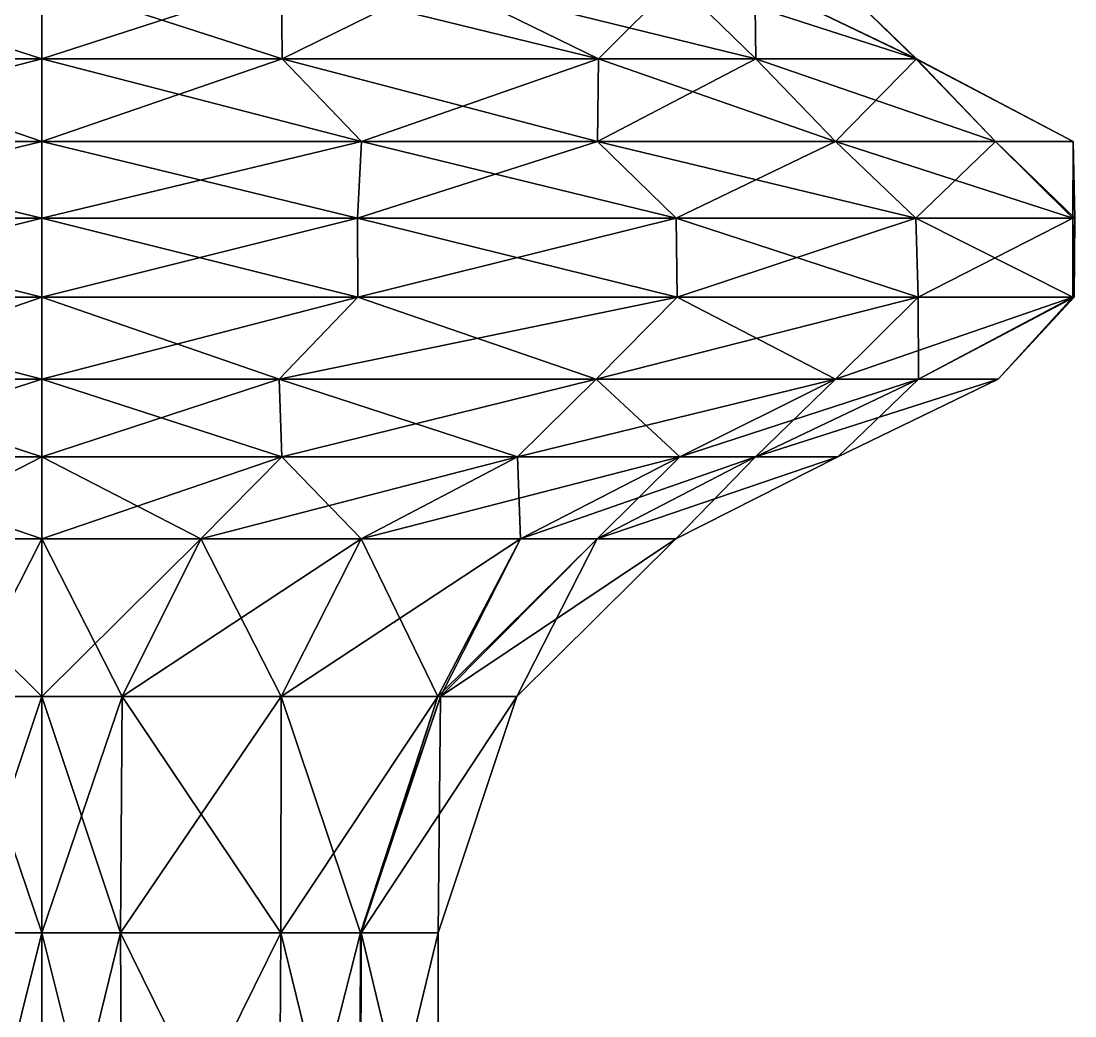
# Model space of a CAD drawing. Header units: metres. Extents: x -2 to 2, y -5.1 to 4.9.
# Drawn here: x -0.026 to 1.299, y -0.077 to 1.174 of the extents above; entities that cross this region are included whole.
import ezdxf

# ---------------------------------------------------------------- set-up
doc = ezdxf.new("R2010")
doc.units = ezdxf.units.M

msp = doc.modelspace()

# ---------------------------------------------------------------- linework, layer by layer
for points in [[(-0.3017, 1.224, 2.6031), (0, 1.224, 2.5008), (-0.3025, 1.1266, 2.4001)], [(0, 1.1266, 2.4008), (-0.3025, 1.1266, 2.4001), (0, 1.224, 2.5008)], [(-0.3025, 1.1266, 4.5999), (0, 1.1266, 4.5992), (-0.3017, 1.224, 4.3968)], [(0, 1.224, 4.4991), (-0.3017, 1.224, 4.3968), (0, 1.1266, 4.5992)], [(0, 1.224, 2.5008), (0.3017, 1.224, 2.6031), (0, 1.1266, 2.4008)], [(0.3025, 1.1266, 2.4001), (0, 1.1266, 2.4008), (0.3017, 1.224, 2.6031)], [(0.3017, 1.224, 4.3968), (0, 1.224, 4.4991), (0.3025, 1.1266, 4.5999)], [(0, 1.1266, 4.5992), (0.3025, 1.1266, 4.5999), (0, 1.224, 4.4991)], [(0.3017, 1.224, 2.6031), (0.5005, 1.224, 2.702), (0.3025, 1.1266, 2.4001)], [(0.5005, 1.224, 4.298), (0.3017, 1.224, 4.3968), (0.7, 1.1266, 4.3979)], [(0.3025, 1.1266, 4.5999), (0.7, 1.1266, 4.3979), (0.3017, 1.224, 4.3968)], [(0.7, 1.1266, 2.6021), (0.3025, 1.1266, 2.4001), (0.5005, 1.224, 2.702)], [(0.5005, 1.224, 2.702), (0.798, 1.224, 2.9995), (0.7, 1.1266, 2.6021)], [(0.798, 1.224, 4.0005), (0.5005, 1.224, 4.298), (0.8979, 1.1266, 4.2)], [(0.7, 1.1266, 4.3979), (0.8979, 1.1266, 4.2), (0.5005, 1.224, 4.298)], [(0.8979, 1.1266, 2.8), (0.7, 1.1266, 2.6021), (0.798, 1.224, 2.9995)], [(0.798, 1.224, 2.9995), (0.8969, 1.224, 3.1983), (0.8979, 1.1266, 2.8)], [(0.8969, 1.224, 3.8017), (0.798, 1.224, 4.0005), (1.0999, 1.1266, 3.8025)], [(0.8979, 1.1266, 4.2), (1.0999, 1.1266, 3.8025), (0.798, 1.224, 4.0005)], [(0.8969, 1.224, 3.1983), (0.9992, 1.224, 3.5), (1.0999, 1.1266, 3.1975)], [(1.0999, 1.1266, 3.1975), (0.8979, 1.1266, 2.8), (0.8969, 1.224, 3.1983)], [(0.9992, 1.224, 3.5), (0.8969, 1.224, 3.8017), (1.0992, 1.1266, 3.5)], [(1.0999, 1.1266, 3.8025), (1.0992, 1.1266, 3.5), (0.8969, 1.224, 3.8017)], [(1.0992, 1.1266, 3.5), (1.0999, 1.1266, 3.1975), (0.9992, 1.224, 3.5)], [(-0.3025, 1.1266, 2.4001), (0, 1.1266, 2.4008), (-0.4023, 1.0224, 2.3006)], [(0, 1.0224, 2.2031), (-0.4023, 1.0224, 2.3006), (0, 1.1266, 2.4008)], [(-0.4023, 1.0224, 4.6994), (0, 1.0224, 4.7969), (-0.3025, 1.1266, 4.5999)], [(0, 1.1266, 4.5992), (-0.3025, 1.1266, 4.5999), (0, 1.0224, 4.7969)], [(0, 1.1266, 2.4008), (0.3025, 1.1266, 2.4001), (0, 1.0224, 2.2031)], [(0.4023, 1.0224, 2.3006), (0, 1.0224, 2.2031), (0.3025, 1.1266, 2.4001)], [(0.3025, 1.1266, 4.5999), (0, 1.1266, 4.5992), (0.4023, 1.0224, 4.6994)], [(0, 1.0224, 4.7969), (0.4023, 1.0224, 4.6994), (0, 1.1266, 4.5992)], [(0.3025, 1.1266, 2.4001), (0.7, 1.1266, 2.6021), (0.4023, 1.0224, 2.3006)], [(0.7, 1.1266, 4.3979), (0.3025, 1.1266, 4.5999), (0.6991, 1.0224, 4.4983)], [(0.4023, 1.0224, 4.6994), (0.6991, 1.0224, 4.4983), (0.3025, 1.1266, 4.5999)], [(0.6991, 1.0224, 2.5016), (0.4023, 1.0224, 2.3006), (0.7, 1.1266, 2.6021)], [(0.7, 1.1266, 2.6021), (0.8979, 1.1266, 2.8), (0.6991, 1.0224, 2.5016)], [(0.9984, 1.0224, 2.8009), (0.6991, 1.0224, 2.5016), (0.8979, 1.1266, 2.8)], [(0.6991, 1.0224, 4.4983), (0.9984, 1.0224, 4.1991), (0.7, 1.1266, 4.3979)], [(0.8979, 1.1266, 4.2), (0.7, 1.1266, 4.3979), (0.9984, 1.0224, 4.1991)], [(0.8979, 1.1266, 2.8), (1.0999, 1.1266, 3.1975), (0.9984, 1.0224, 2.8009)], [(1.0999, 1.1266, 3.8025), (0.8979, 1.1266, 4.2), (1.1994, 1.0224, 3.9023)], [(0.9984, 1.0224, 4.1991), (1.1994, 1.0224, 3.9023), (0.8979, 1.1266, 4.2)], [(1.1994, 1.0224, 3.0977), (0.9984, 1.0224, 2.8009), (1.0999, 1.1266, 3.1975)], [(1.0999, 1.1266, 3.1975), (1.0992, 1.1266, 3.5), (1.1994, 1.0224, 3.0977)], [(1.2969, 1.0224, 3.5), (1.1994, 1.0224, 3.0977), (1.0992, 1.1266, 3.5)], [(1.0992, 1.1266, 3.5), (1.0999, 1.1266, 3.8025), (1.2969, 1.0224, 3.5)], [(1.1994, 1.0224, 3.9023), (1.2969, 1.0224, 3.5), (1.0999, 1.1266, 3.8025)], [(-0.4023, 1.0224, 2.3006), (0, 1.0224, 2.2031), (-0.3971, 0.9261, 2.2032)], [(0, 1.0224, 4.7969), (-0.4023, 1.0224, 4.6994), (0, 0.9261, 4.7993)], [(-0.3971, 0.9261, 4.7968), (0, 0.9261, 4.7993), (-0.4023, 1.0224, 4.6994)], [(0, 0.9261, 2.2007), (-0.3971, 0.9261, 2.2032), (0, 1.0224, 2.2031)], [(0, 1.0224, 2.2031), (0.4023, 1.0224, 2.3006), (0, 0.9261, 2.2007)], [(0.3971, 0.9261, 2.2032), (0, 0.9261, 2.2007), (0.4023, 1.0224, 2.3006)], [(0.4023, 1.0224, 4.6994), (0, 1.0224, 4.7969), (0.3971, 0.9261, 4.7968)], [(0, 0.9261, 4.7993), (0.3971, 0.9261, 4.7968), (0, 1.0224, 4.7969)], [(0.4023, 1.0224, 2.3006), (0.6991, 1.0224, 2.5016), (0.3971, 0.9261, 2.2032)], [(0.798, 0.9261, 2.4008), (0.3971, 0.9261, 2.2032), (0.6991, 1.0224, 2.5016)], [(0.3971, 0.9261, 4.7968), (0.798, 0.9261, 4.5992), (0.4023, 1.0224, 4.6994)], [(0.6991, 1.0224, 4.4983), (0.4023, 1.0224, 4.6994), (0.798, 0.9261, 4.5992)], [(0.6991, 1.0224, 2.5016), (0.9984, 1.0224, 2.8009), (0.798, 0.9261, 2.4008)], [(0.9984, 1.0224, 4.1991), (0.6991, 1.0224, 4.4983), (1.0992, 0.9261, 4.298)], [(0.798, 0.9261, 4.5992), (1.0992, 0.9261, 4.298), (0.6991, 1.0224, 4.4983)], [(1.0992, 0.9261, 2.702), (0.798, 0.9261, 2.4008), (0.9984, 1.0224, 2.8009)], [(0.9984, 1.0224, 2.8009), (1.1994, 1.0224, 3.0977), (1.0992, 0.9261, 2.702)], [(1.1994, 1.0224, 3.9023), (0.9984, 1.0224, 4.1991), (1.2968, 0.9261, 3.8971)], [(1.0992, 0.9261, 4.298), (1.2968, 0.9261, 3.8971), (0.9984, 1.0224, 4.1991)], [(1.2968, 0.9261, 3.1029), (1.0992, 0.9261, 2.702), (1.1994, 1.0224, 3.0977)], [(1.1994, 1.0224, 3.0977), (1.2969, 1.0224, 3.5), (1.2968, 0.9261, 3.1029)], [(1.2969, 1.0224, 3.5), (1.1994, 1.0224, 3.9023), (1.2993, 0.9261, 3.5)], [(1.2968, 0.9261, 3.8971), (1.2993, 0.9261, 3.5), (1.1994, 1.0224, 3.9023)], [(1.2993, 0.9261, 3.5), (1.2968, 0.9261, 3.1029), (1.2969, 1.0224, 3.5)], [(-0.3971, 0.9261, 2.2032), (0, 0.9261, 2.2007), (-0.3973, 0.8269, 2.2032)], [(0, 0.8269, 2.2016), (-0.3973, 0.8269, 2.2032), (0, 0.9261, 2.2007)], [(-0.3973, 0.8269, 4.7968), (0, 0.8269, 4.7983), (-0.3971, 0.9261, 4.7968)], [(0, 0.9261, 4.7993), (-0.3971, 0.9261, 4.7968), (0, 0.8269, 4.7983)], [(0, 0.9261, 2.2007), (0.3971, 0.9261, 2.2032), (0, 0.8269, 2.2016)], [(0.3973, 0.8269, 2.2032), (0, 0.8269, 2.2016), (0.3971, 0.9261, 2.2032)], [(0.3971, 0.9261, 4.7968), (0, 0.9261, 4.7993), (0.3973, 0.8269, 4.7968)], [(0, 0.8269, 4.7983), (0.3973, 0.8269, 4.7968), (0, 0.9261, 4.7993)], [(0.3971, 0.9261, 2.2032), (0.798, 0.9261, 2.4008), (0.3973, 0.8269, 2.2032)], [(0.798, 0.9261, 4.5992), (0.3971, 0.9261, 4.7968), (0.799, 0.8269, 4.6022)], [(0.3973, 0.8269, 4.7968), (0.799, 0.8269, 4.6022), (0.3971, 0.9261, 4.7968)], [(0.799, 0.8269, 2.3978), (0.3973, 0.8269, 2.2032), (0.798, 0.9261, 2.4008)], [(0.798, 0.9261, 2.4008), (1.0992, 0.9261, 2.702), (0.799, 0.8269, 2.3978)], [(1.0992, 0.9261, 4.298), (0.798, 0.9261, 4.5992), (1.1022, 0.8269, 4.299)], [(0.799, 0.8269, 4.6022), (1.1022, 0.8269, 4.299), (0.798, 0.9261, 4.5992)], [(1.1022, 0.8269, 2.701), (0.799, 0.8269, 2.3978), (1.0992, 0.9261, 2.702)], [(1.0992, 0.9261, 2.702), (1.2968, 0.9261, 3.1029), (1.1022, 0.8269, 2.701)], [(1.2968, 0.9261, 3.8971), (1.0992, 0.9261, 4.298), (1.2968, 0.8269, 3.8973)], [(1.1022, 0.8269, 4.299), (1.2968, 0.8269, 3.8973), (1.0992, 0.9261, 4.298)], [(1.2968, 0.8269, 3.1027), (1.1022, 0.8269, 2.701), (1.2968, 0.9261, 3.1029)], [(1.2968, 0.9261, 3.1029), (1.2993, 0.9261, 3.5), (1.2968, 0.8269, 3.1027)], [(1.2984, 0.8269, 3.5), (1.2968, 0.8269, 3.1027), (1.2993, 0.9261, 3.5)], [(1.2993, 0.9261, 3.5), (1.2968, 0.9261, 3.8971), (1.2984, 0.8269, 3.5)], [(1.2968, 0.8269, 3.8973), (1.2984, 0.8269, 3.5), (1.2968, 0.9261, 3.8971)], [(-0.3973, 0.8269, 2.2032), (0, 0.8269, 2.2016), (-0.2986, 0.7237, 2.3973)], [(0, 0.8269, 4.7983), (-0.3973, 0.8269, 4.7968), (0, 0.7237, 4.7028)], [(-0.2986, 0.7237, 4.6027), (0, 0.7237, 4.7028), (-0.3973, 0.8269, 4.7968)], [(0, 0.7237, 2.2972), (-0.2986, 0.7237, 2.3973), (0, 0.8269, 2.2016)], [(0, 0.8269, 2.2016), (0.3973, 0.8269, 2.2032), (0, 0.7237, 2.2972)], [(0.2986, 0.7237, 2.3973), (0, 0.7237, 2.2972), (0.3973, 0.8269, 2.2032)], [(0.3973, 0.8269, 4.7968), (0, 0.8269, 4.7983), (0.2986, 0.7237, 4.6027)], [(0, 0.7237, 4.7028), (0.2986, 0.7237, 4.6027), (0, 0.8269, 4.7983)], [(0.3973, 0.8269, 2.2032), (0.799, 0.8269, 2.3978), (0.2986, 0.7237, 2.3973)], [(0.6973, 0.7237, 2.5016), (0.2986, 0.7237, 2.3973), (0.799, 0.8269, 2.3978)], [(0.2986, 0.7237, 4.6027), (0.6973, 0.7237, 4.4984), (0.3973, 0.8269, 4.7968)], [(0.799, 0.8269, 4.6022), (0.3973, 0.8269, 4.7968), (0.6973, 0.7237, 4.4984)], [(0.799, 0.8269, 2.3978), (1.1022, 0.8269, 2.701), (0.6973, 0.7237, 2.5016)], [(0.9984, 0.7237, 2.8027), (0.6973, 0.7237, 2.5016), (1.1022, 0.8269, 2.701)], [(0.6973, 0.7237, 4.4984), (0.9984, 0.7237, 4.1973), (0.799, 0.8269, 4.6022)], [(1.1022, 0.8269, 4.299), (0.799, 0.8269, 4.6022), (0.9984, 0.7237, 4.1973)], [(1.1022, 0.8269, 2.701), (1.2968, 0.8269, 3.1027), (0.9984, 0.7237, 2.8027)], [(1.1027, 0.7237, 3.2014), (0.9984, 0.7237, 2.8027), (1.2968, 0.8269, 3.1027)], [(0.9984, 0.7237, 4.1973), (1.1027, 0.7237, 3.7986), (1.1022, 0.8269, 4.299)], [(1.2968, 0.8269, 3.8973), (1.1022, 0.8269, 4.299), (1.1027, 0.7237, 3.7986)], [(1.2968, 0.8269, 3.1027), (1.2984, 0.8269, 3.5), (1.1027, 0.7237, 3.2014)], [(1.2028, 0.7237, 3.5), (1.1027, 0.7237, 3.2014), (1.2984, 0.8269, 3.5)], [(1.1027, 0.7237, 3.7986), (1.2028, 0.7237, 3.5), (1.2968, 0.8269, 3.8973)], [(1.2984, 0.8269, 3.5), (1.2968, 0.8269, 3.8973), (1.2028, 0.7237, 3.5)], [(-0.2986, 0.7237, 2.3973), (0, 0.7237, 2.2972), (-0.3019, 0.6261, 2.6022)], [(0, 0.6261, 2.4988), (-0.3019, 0.6261, 2.6022), (0, 0.7237, 2.2972)], [(-0.3019, 0.6261, 4.3978), (0, 0.6261, 4.5012), (-0.2986, 0.7237, 4.6027)], [(0, 0.7237, 4.7028), (-0.2986, 0.7237, 4.6027), (0, 0.6261, 4.5012)], [(0, 0.7237, 2.2972), (0.2986, 0.7237, 2.3973), (0, 0.6261, 2.4988)], [(0.3019, 0.6261, 2.6022), (0, 0.6261, 2.4988), (0.2986, 0.7237, 2.3973)], [(0.2986, 0.7237, 4.6027), (0, 0.7237, 4.7028), (0.3019, 0.6261, 4.3978)], [(0, 0.6261, 4.5012), (0.3019, 0.6261, 4.3978), (0, 0.7237, 4.7028)], [(0.2986, 0.7237, 2.3973), (0.6973, 0.7237, 2.5016), (0.3019, 0.6261, 2.6022)], [(0.6973, 0.7237, 4.4984), (0.2986, 0.7237, 4.6027), (0.5985, 0.6261, 4.3025)], [(0.3019, 0.6261, 4.3978), (0.5985, 0.6261, 4.3025), (0.2986, 0.7237, 4.6027)], [(0.5985, 0.6261, 2.6975), (0.3019, 0.6261, 2.6022), (0.6973, 0.7237, 2.5016)], [(0.6973, 0.7237, 2.5016), (0.9984, 0.7237, 2.8027), (0.5985, 0.6261, 2.6975)], [(0.8025, 0.6261, 2.9015), (0.5985, 0.6261, 2.6975), (0.9984, 0.7237, 2.8027)], [(0.5985, 0.6261, 4.3025), (0.8025, 0.6261, 4.0985), (0.6973, 0.7237, 4.4984)], [(0.9984, 0.7237, 4.1973), (0.6973, 0.7237, 4.4984), (0.8025, 0.6261, 4.0985)], [(0.9984, 0.7237, 2.8027), (1.1027, 0.7237, 3.2014), (0.8025, 0.6261, 2.9015)], [(0.8978, 0.6261, 3.1981), (0.8025, 0.6261, 2.9015), (1.1027, 0.7237, 3.2014)], [(0.8025, 0.6261, 4.0985), (0.8978, 0.6261, 3.8019), (0.9984, 0.7237, 4.1973)], [(1.1027, 0.7237, 3.2014), (1.2028, 0.7237, 3.5), (0.8978, 0.6261, 3.1981)], [(1.0012, 0.6261, 3.5), (0.8978, 0.6261, 3.1981), (1.2028, 0.7237, 3.5)], [(1.1027, 0.7237, 3.7986), (0.9984, 0.7237, 4.1973), (0.8978, 0.6261, 3.8019)], [(0.8978, 0.6261, 3.8019), (1.0012, 0.6261, 3.5), (1.1027, 0.7237, 3.7986)], [(1.2028, 0.7237, 3.5), (1.1027, 0.7237, 3.7986), (1.0012, 0.6261, 3.5)], [(-0.3019, 0.6261, 2.6022), (0, 0.6261, 2.4988), (-0.2001, 0.523, 2.8015)], [(0, 0.6261, 4.5012), (-0.3019, 0.6261, 4.3978), (0, 0.523, 4.2975)], [(-0.2001, 0.523, 4.1985), (0, 0.523, 4.2975), (-0.3019, 0.6261, 4.3978)], [(0, 0.523, 2.7025), (-0.2001, 0.523, 2.8015), (0, 0.6261, 2.4988)], [(0, 0.6261, 2.4988), (0.3019, 0.6261, 2.6022), (0, 0.523, 2.7025)], [(0.2001, 0.523, 2.8015), (0, 0.523, 2.7025), (0.3019, 0.6261, 2.6022)], [(0.3019, 0.6261, 4.3978), (0, 0.6261, 4.5012), (0.2001, 0.523, 4.1985)], [(0, 0.523, 4.2975), (0.2001, 0.523, 4.1985), (0, 0.6261, 4.5012)], [(0.3019, 0.6261, 2.6022), (0.5985, 0.6261, 2.6975), (0.2001, 0.523, 2.8015)], [(0.4017, 0.523, 2.8979), (0.2001, 0.523, 2.8015), (0.5985, 0.6261, 2.6975)], [(0.2001, 0.523, 4.1985), (0.4017, 0.523, 4.1021), (0.3019, 0.6261, 4.3978)], [(0.5985, 0.6261, 4.3025), (0.3019, 0.6261, 4.3978), (0.4017, 0.523, 4.1021)], [(0.5985, 0.6261, 2.6975), (0.8025, 0.6261, 2.9015), (0.4017, 0.523, 2.8979)], [(0.6021, 0.523, 3.0983), (0.4017, 0.523, 2.8979), (0.8025, 0.6261, 2.9015)], [(0.4017, 0.523, 4.1021), (0.6021, 0.523, 3.9017), (0.5985, 0.6261, 4.3025)], [(0.8025, 0.6261, 4.0985), (0.5985, 0.6261, 4.3025), (0.6021, 0.523, 3.9017)], [(0.8025, 0.6261, 2.9015), (0.8978, 0.6261, 3.1981), (0.6021, 0.523, 3.0983)], [(0.6985, 0.523, 3.2999), (0.6021, 0.523, 3.0983), (0.8978, 0.6261, 3.1981)], [(0.6021, 0.523, 3.9017), (0.6985, 0.523, 3.7001), (0.8025, 0.6261, 4.0985)], [(0.8978, 0.6261, 3.1981), (1.0012, 0.6261, 3.5), (0.6985, 0.523, 3.2999)], [(0.7975, 0.523, 3.5), (0.6985, 0.523, 3.2999), (1.0012, 0.6261, 3.5)], [(0.8978, 0.6261, 3.8019), (0.8025, 0.6261, 4.0985), (0.6985, 0.523, 3.7001)], [(0.6985, 0.523, 3.7001), (0.7975, 0.523, 3.5), (0.8978, 0.6261, 3.8019)], [(1.0012, 0.6261, 3.5), (0.8978, 0.6261, 3.8019), (0.7975, 0.523, 3.5)], [(-0.2001, 0.523, 2.8015), (0, 0.523, 2.7025), (-0.101, 0.325, 2.9985)], [(0, 0.523, 4.2975), (-0.2001, 0.523, 4.1985), (0, 0.325, 4.0975)], [(-0.101, 0.325, 4.0014), (0, 0.325, 4.0975), (-0.2001, 0.523, 4.1985)], [(0, 0.325, 2.9025), (-0.101, 0.325, 2.9985), (0, 0.523, 2.7025)], [(0, 0.523, 2.7025), (0.2001, 0.523, 2.8015), (0, 0.325, 2.9025)], [(0.101, 0.325, 2.9985), (0, 0.325, 2.9025), (0.2001, 0.523, 2.8015)], [(0.2001, 0.523, 4.1985), (0, 0.523, 4.2975), (0.101, 0.325, 4.0014)], [(0, 0.325, 4.0975), (0.101, 0.325, 4.0014), (0, 0.523, 4.2975)], [(0.2001, 0.523, 2.8015), (0.4017, 0.523, 2.8979), (0.101, 0.325, 2.9985)], [(0.3011, 0.325, 3.0019), (0.101, 0.325, 2.9985), (0.4017, 0.523, 2.8979)], [(0.101, 0.325, 4.0014), (0.3011, 0.325, 3.9981), (0.2001, 0.523, 4.1985)], [(0.4017, 0.523, 4.1021), (0.2001, 0.523, 4.1985), (0.3011, 0.325, 3.9981)], [(0.4017, 0.523, 2.8979), (0.6021, 0.523, 3.0983), (0.3011, 0.325, 3.0019)], [(0.4981, 0.325, 3.1989), (0.3011, 0.325, 3.0019), (0.6021, 0.523, 3.0983)], [(0.3011, 0.325, 3.9981), (0.4981, 0.325, 3.8011), (0.4017, 0.523, 4.1021)], [(0.6021, 0.523, 3.9017), (0.4017, 0.523, 4.1021), (0.4981, 0.325, 3.8011)], [(0.6021, 0.523, 3.0983), (0.6985, 0.523, 3.2999), (0.4981, 0.325, 3.1989)], [(0.5014, 0.325, 3.399), (0.4981, 0.325, 3.1989), (0.6985, 0.523, 3.2999)], [(0.4981, 0.325, 3.8011), (0.5014, 0.325, 3.601), (0.6021, 0.523, 3.9017)], [(0.6985, 0.523, 3.2999), (0.7975, 0.523, 3.5), (0.5014, 0.325, 3.399)], [(0.5975, 0.325, 3.5), (0.5014, 0.325, 3.399), (0.7975, 0.523, 3.5)], [(0.6985, 0.523, 3.7001), (0.6021, 0.523, 3.9017), (0.5014, 0.325, 3.601)], [(0.5014, 0.325, 3.601), (0.5975, 0.325, 3.5), (0.6985, 0.523, 3.7001)], [(0.7975, 0.523, 3.5), (0.6985, 0.523, 3.7001), (0.5975, 0.325, 3.5)], [(-0.101, 0.325, 2.9985), (0, 0.325, 2.9025), (-0.0992, 0.0279, 3.0985)], [(0, 0.325, 4.0975), (-0.101, 0.325, 4.0014), (0, 0.0279, 3.9987)], [(-0.0992, 0.0279, 3.9015), (0, 0.0279, 3.9987), (-0.101, 0.325, 4.0014)], [(0, 0.0279, 3.0013), (-0.0992, 0.0279, 3.0985), (0, 0.325, 2.9025)], [(0, 0.325, 2.9025), (0.101, 0.325, 2.9985), (0, 0.0279, 3.0013)], [(0.0992, 0.0279, 3.0985), (0, 0.0279, 3.0013), (0.101, 0.325, 2.9985)], [(0.101, 0.325, 4.0014), (0, 0.325, 4.0975), (0.0992, 0.0279, 3.9015)], [(0, 0.0279, 3.9987), (0.0992, 0.0279, 3.9015), (0, 0.325, 4.0975)], [(0.101, 0.325, 2.9985), (0.3011, 0.325, 3.0019), (0.0992, 0.0279, 3.0985)], [(0.3008, 0.0279, 3.0991), (0.0992, 0.0279, 3.0985), (0.3011, 0.325, 3.0019)], [(0.0992, 0.0279, 3.9015), (0.3008, 0.0279, 3.9009), (0.101, 0.325, 4.0014)], [(0.3011, 0.325, 3.9981), (0.101, 0.325, 4.0014), (0.3008, 0.0279, 3.9009)], [(0.3011, 0.325, 3.0019), (0.4981, 0.325, 3.1989), (0.3008, 0.0279, 3.0991)], [(0.4009, 0.0279, 3.1992), (0.3008, 0.0279, 3.0991), (0.4981, 0.325, 3.1989)], [(0.3008, 0.0279, 3.9009), (0.4009, 0.0279, 3.8008), (0.3011, 0.325, 3.9981)], [(0.4981, 0.325, 3.8011), (0.3011, 0.325, 3.9981), (0.4009, 0.0279, 3.8008)], [(0.4981, 0.325, 3.1989), (0.5014, 0.325, 3.399), (0.4009, 0.0279, 3.1992)], [(0.4015, 0.0279, 3.4008), (0.4009, 0.0279, 3.1992), (0.5014, 0.325, 3.399)], [(0.4009, 0.0279, 3.8008), (0.4015, 0.0279, 3.5992), (0.4981, 0.325, 3.8011)], [(0.5014, 0.325, 3.399), (0.5975, 0.325, 3.5), (0.4015, 0.0279, 3.4008)], [(0.4987, 0.0279, 3.5), (0.4015, 0.0279, 3.4008), (0.5975, 0.325, 3.5)], [(0.5014, 0.325, 3.601), (0.4981, 0.325, 3.8011), (0.4015, 0.0279, 3.5992)], [(0.4015, 0.0279, 3.5992), (0.4987, 0.0279, 3.5), (0.5014, 0.325, 3.601)], [(0.5975, 0.325, 3.5), (0.5014, 0.325, 3.601), (0.4987, 0.0279, 3.5)], [(-0.0992, 0.0279, 3.0985), (0, 0.0279, 3.0013), (-0.1011, -0.3761, 3.099)], [(0, -0.3761, 3.0015), (-0.1011, -0.3761, 3.099), (0, 0.0279, 3.0013)], [(-0.1011, -0.3761, 3.901), (0, -0.3761, 3.9985), (-0.0992, 0.0279, 3.9015)], [(0, 0.0279, 3.9987), (-0.0992, 0.0279, 3.9015), (0, -0.3761, 3.9985)], [(0, 0.0279, 3.0013), (0.0992, 0.0279, 3.0985), (0, -0.3761, 3.0015)], [(0.1011, -0.3761, 3.099), (0, -0.3761, 3.0015), (0.0992, 0.0279, 3.0985)], [(0.0992, 0.0279, 3.9015), (0, 0.0279, 3.9987), (0.1011, -0.3761, 3.901)], [(0, -0.3761, 3.9985), (0.1011, -0.3761, 3.901), (0, 0.0279, 3.9987)], [(0.0992, 0.0279, 3.0985), (0.3008, 0.0279, 3.0991), (0.1011, -0.3761, 3.099)], [(0.3008, 0.0279, 3.9009), (0.0992, 0.0279, 3.9015), (0.298, -0.3761, 3.8995)], [(0.1011, -0.3761, 3.901), (0.298, -0.3761, 3.8995), (0.0992, 0.0279, 3.9015)], [(0.298, -0.3761, 3.1005), (0.1011, -0.3761, 3.099), (0.3008, 0.0279, 3.0991)], [(0.3008, 0.0279, 3.0991), (0.4009, 0.0279, 3.1992), (0.298, -0.3761, 3.1005)], [(0.3995, -0.3761, 3.202), (0.298, -0.3761, 3.1005), (0.4009, 0.0279, 3.1992)], [(0.298, -0.3761, 3.8995), (0.3995, -0.3761, 3.798), (0.3008, 0.0279, 3.9009)], [(0.4009, 0.0279, 3.8008), (0.3008, 0.0279, 3.9009), (0.3995, -0.3761, 3.798)], [(0.4009, 0.0279, 3.1992), (0.4015, 0.0279, 3.4008), (0.3995, -0.3761, 3.202)], [(0.401, -0.3761, 3.3989), (0.3995, -0.3761, 3.202), (0.4015, 0.0279, 3.4008)], [(0.3995, -0.3761, 3.798), (0.401, -0.3761, 3.6011), (0.4009, 0.0279, 3.8008)], [(0.4015, 0.0279, 3.5992), (0.4009, 0.0279, 3.8008), (0.401, -0.3761, 3.6011)], [(0.4015, 0.0279, 3.4008), (0.4987, 0.0279, 3.5), (0.401, -0.3761, 3.3989)], [(0.4985, -0.3761, 3.5), (0.401, -0.3761, 3.3989), (0.4987, 0.0279, 3.5)], [(0.401, -0.3761, 3.6011), (0.4985, -0.3761, 3.5), (0.4015, 0.0279, 3.5992)], [(0.4987, 0.0279, 3.5), (0.4015, 0.0279, 3.5992), (0.4985, -0.3761, 3.5)]]:
    msp.add_3dface(points)

doc.saveas('drawing.dxf')
